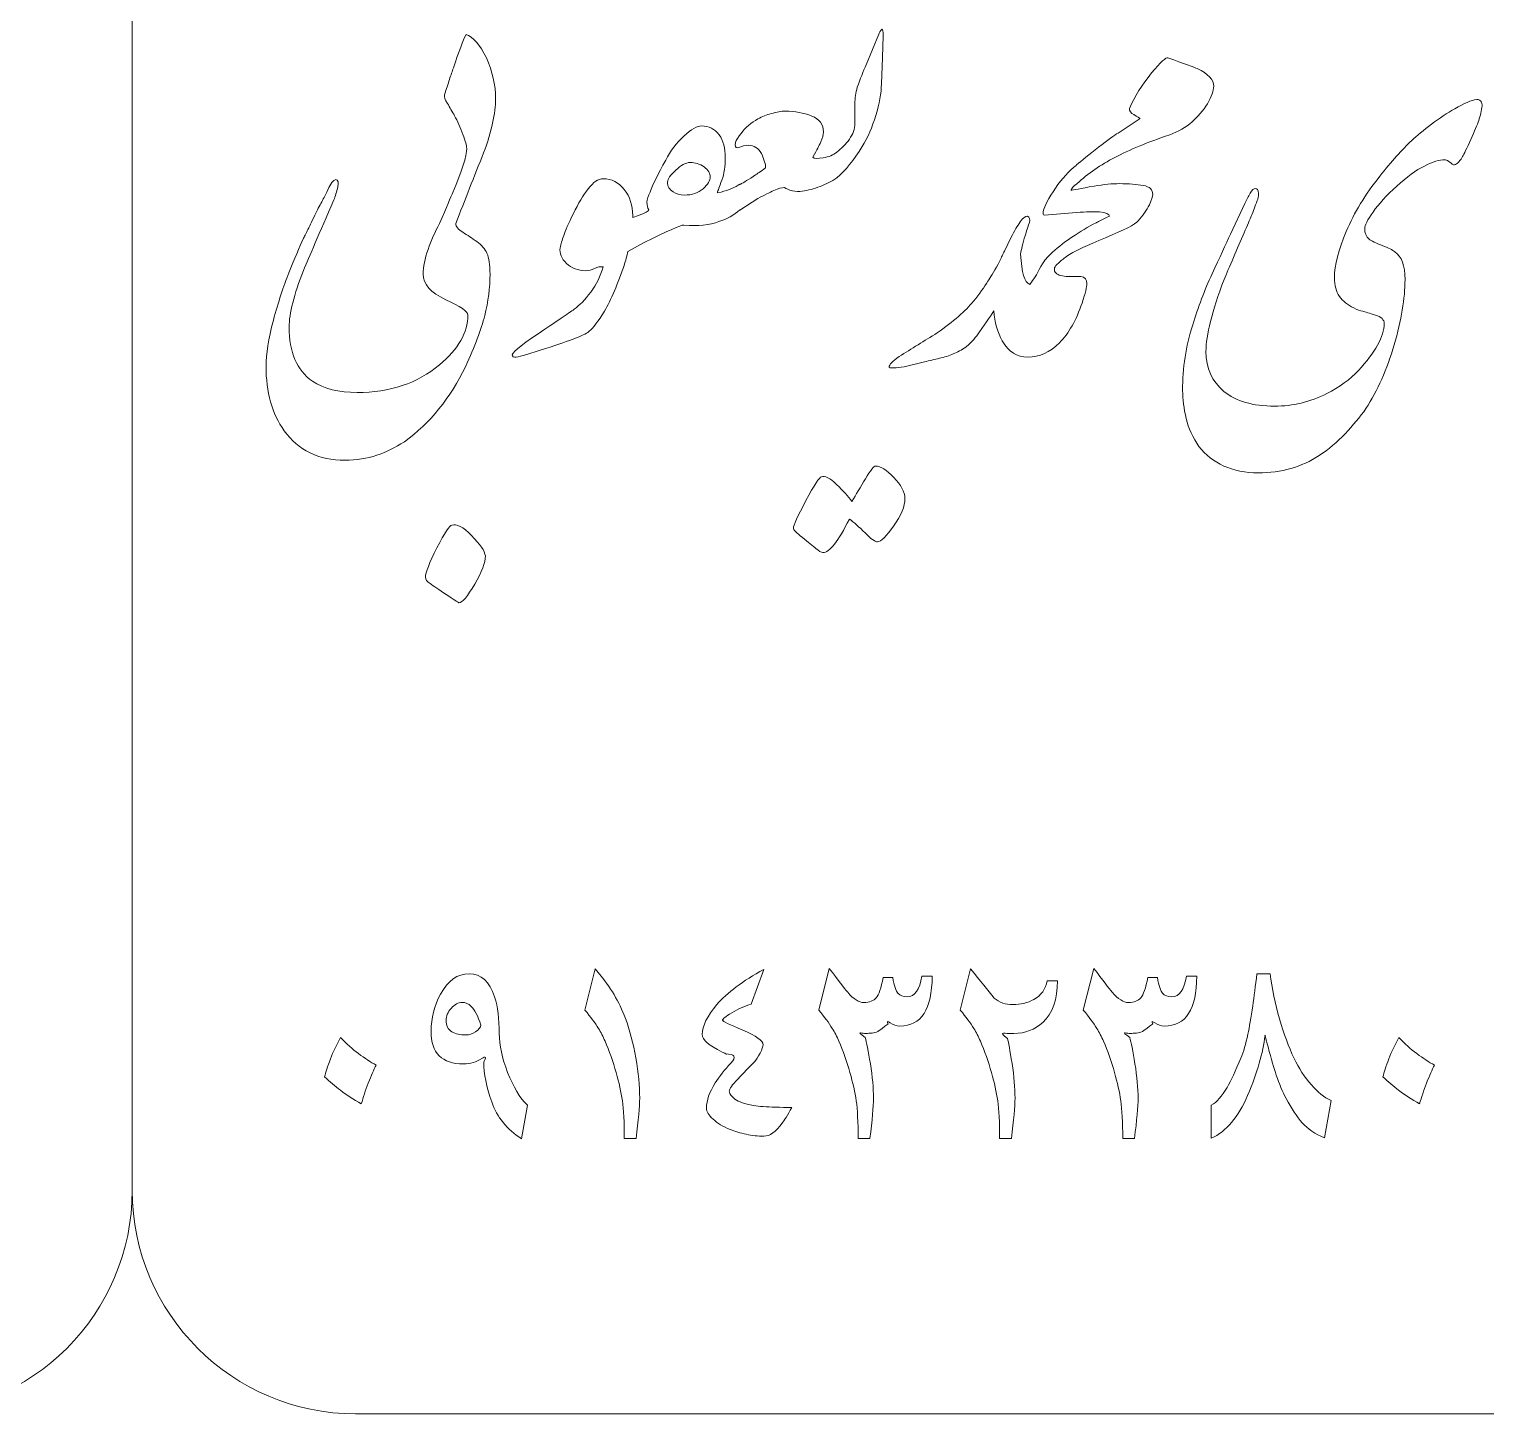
# Model space of a CAD drawing. Header units: millimetres. Extents: x 62 to 462, y 96 to 456.
# Drawn here: x 361.15 to 377.47, y 216.3 to 231.81 of the extents above; entities that cross this region are included whole.
import ezdxf

# ---------------------------------------------------------------- set-up
doc = ezdxf.new("R2010")
doc.units = ezdxf.units.MM
doc.header["$MEASUREMENT"] = 0
doc.layers.add('Layer 1', color=7, linetype='Continuous')

msp = doc.modelspace()

# ---------------------------------------------------------------- linework, layer by layer
at = {"layer": 'Layer 1', "color": 250, "lineweight": 18}
for points, knots in [([(344.8067, 236.3033), (344.8067, 236.3033), (359.8067, 236.3033), (359.8067, 236.3033), (361.1837, 236.3033), (362.3067, 235.1803), (362.3067, 233.8033), (362.3067, 233.8033), (362.3067, 218.8033), (362.3067, 218.8033), (362.3067, 217.4264), (361.1837, 216.3033), (359.8067, 216.3033), (359.8067, 216.3033), (344.8067, 216.3033), (344.8067, 216.3033), (343.4298, 216.3033), (342.3067, 217.4264), (342.3067, 218.8033), (342.3067, 218.8033), (342.3067, 233.8033), (342.3067, 233.8033), (342.3067, 235.1803), (343.4298, 236.3033), (344.8067, 236.3033)], [0, 0, 0, 0, 0.125, 0.125, 0.125, 0.25, 0.25, 0.25, 0.375, 0.375, 0.375, 0.5, 0.5, 0.5, 0.625, 0.625, 0.625, 0.75, 0.75, 0.75, 0.875, 0.875, 0.875, 1, 1, 1, 1]), ([(364.8067, 236.3033), (364.8067, 236.3033), (379.8067, 236.3033), (379.8067, 236.3033), (381.1837, 236.3033), (382.3067, 235.1803), (382.3067, 233.8033), (382.3067, 233.8033), (382.3067, 218.8033), (382.3067, 218.8033), (382.3067, 217.4264), (381.1837, 216.3033), (379.8067, 216.3033), (379.8067, 216.3033), (364.8067, 216.3033), (364.8067, 216.3033), (363.4298, 216.3033), (362.3067, 217.4264), (362.3067, 218.8033), (362.3067, 218.8033), (362.3067, 233.8033), (362.3067, 233.8033), (362.3067, 235.1803), (363.4298, 236.3033), (364.8067, 236.3033)], [0, 0, 0, 0, 0.125, 0.125, 0.125, 0.25, 0.25, 0.25, 0.375, 0.375, 0.375, 0.5, 0.5, 0.5, 0.625, 0.625, 0.625, 0.75, 0.75, 0.75, 0.875, 0.875, 0.875, 1, 1, 1, 1]), ([(366.0655, 228.6092), (366.0655, 228.6481), (365.9831, 228.7057), (365.8173, 228.7809), (365.6492, 228.8597), (365.5657, 228.955), (365.5657, 229.0679), (365.5657, 229.1478), (365.5833, 229.2395), (365.6198, 229.3418), (365.6551, 229.443), (365.6974, 229.5406), (365.748, 229.6323), (365.748, 229.6323), (365.7492, 229.6344), (365.7492, 229.6344), (365.7492, 229.6344), (365.7491, 229.6347), (365.7491, 229.6347), (365.8267, 229.8181), (365.8761, 229.9345), (365.8973, 229.9827), (366.0008, 230.2238), (366.0525, 230.3884), (366.0525, 230.4755), (366.0525, 230.5049), (366.0384, 230.5566), (366.0102, 230.6307), (365.9784, 230.7106), (365.9478, 230.7812), (365.9173, 230.84), (365.9043, 230.8635), (365.8902, 230.8859), (365.8761, 230.9094), (365.862, 230.9329), (365.8502, 230.9552), (365.8385, 230.9788), (365.8103, 231.0199), (365.7997, 231.0517), (365.8044, 231.0752), (365.8244, 231.1387), (365.8432, 231.1963), (365.8596, 231.2469), (365.8749, 231.2974), (365.8902, 231.3409), (365.9043, 231.3774), (365.9655, 231.562), (366.0125, 231.6855), (366.0454, 231.7502), (366.1231, 231.7243), (366.1995, 231.6373), (366.2724, 231.4879), (366.3418, 231.3386), (366.3759, 231.1857), (366.3759, 231.0305), (366.3759, 230.8694), (366.3312, 230.6671), (366.2418, 230.4237), (366.1889, 230.2932), (366.136, 230.1615), (366.0842, 230.0286), (366.0325, 229.8969), (365.9819, 229.7652), (365.9314, 229.6347), (365.9314, 229.6347), (365.9311, 229.6341), (365.9311, 229.6341), (365.9311, 229.6341), (365.9314, 229.6323), (365.9314, 229.6323), (365.9314, 229.6006), (365.9573, 229.5676), (366.009, 229.5359), (366.0607, 229.5041), (366.1125, 229.4688), (366.1654, 229.4312), (366.2183, 229.3924), (366.256, 229.3501), (366.2795, 229.3019), (366.3018, 229.249), (366.3136, 229.1713), (366.3136, 229.0679), (366.3136, 228.9162), (366.2936, 228.7609), (366.2548, 228.6022), (366.216, 228.4481), (366.1431, 228.2576), (366.0372, 228.0307), (365.8702, 227.6791), (365.6433, 227.3992), (365.3552, 227.1899), (365.2505, 227.1229), (365.1471, 227.0723), (365.0459, 227.0382), (364.9354, 227.0018), (364.8166, 226.9829), (364.6908, 226.9829), (364.3945, 226.9829), (364.1675, 227.0935), (364.0088, 227.3134), (363.8735, 227.5015), (363.8053, 227.7438), (363.8053, 228.0377), (363.8053, 228.1683), (363.8324, 228.3388), (363.8876, 228.5505), (363.9429, 228.7551), (364.0005, 228.9315), (364.0605, 229.0808), (364.1252, 229.2348), (364.1793, 229.3654), (364.2251, 229.47), (364.2392, 229.4959), (364.2592, 229.5347), (364.2839, 229.5864), (364.3098, 229.637), (364.3415, 229.7052), (364.3804, 229.7875), (364.4086, 229.8381), (364.4333, 229.8839), (364.4544, 229.9251), (364.4768, 229.9663), (364.4944, 230.0039), (364.5085, 230.0356), (364.5426, 230.098), (364.5685, 230.1274), (364.5873, 230.125), (364.6132, 230.1203), (364.6191, 230.0944), (364.6085, 230.0462), (364.5967, 229.9886), (364.5814, 229.9392), (364.5638, 229.8981), (364.4003, 229.5206), (364.2875, 229.2584), (364.2251, 229.109), (364.1181, 228.835), (364.064, 228.6245), (364.064, 228.4752), (364.064, 228.1918), (364.151, 227.9907), (364.3251, 227.8684), (364.4544, 227.7837), (364.6202, 227.7414), (364.8249, 227.7414), (365.1929, 227.7414), (365.4998, 227.8449), (365.748, 228.0507), (365.9596, 228.2282), (366.0655, 228.414), (366.0655, 228.6092)], [0, 0, 0, 0, 0.02, 0.02, 0.02, 0.04, 0.04, 0.04, 0.06, 0.06, 0.06, 0.08, 0.08, 0.08, 0.1, 0.1, 0.1, 0.12, 0.12, 0.12, 0.14, 0.14, 0.14, 0.16, 0.16, 0.16, 0.18, 0.18, 0.18, 0.2, 0.2, 0.2, 0.22, 0.22, 0.22, 0.24, 0.24, 0.24, 0.26, 0.26, 0.26, 0.28, 0.28, 0.28, 0.3, 0.3, 0.3, 0.32, 0.32, 0.32, 0.34, 0.34, 0.34, 0.36, 0.36, 0.36, 0.38, 0.38, 0.38, 0.4, 0.4, 0.4, 0.42, 0.42, 0.42, 0.44, 0.44, 0.44, 0.46, 0.46, 0.46, 0.48, 0.48, 0.48, 0.5, 0.5, 0.5, 0.52, 0.52, 0.52, 0.54, 0.54, 0.54, 0.56, 0.56, 0.56, 0.58, 0.58, 0.58, 0.6, 0.6, 0.6, 0.62, 0.62, 0.62, 0.64, 0.64, 0.64, 0.66, 0.66, 0.66, 0.68, 0.68, 0.68, 0.7, 0.7, 0.7, 0.72, 0.72, 0.72, 0.74, 0.74, 0.74, 0.76, 0.76, 0.76, 0.78, 0.78, 0.78, 0.8, 0.8, 0.8, 0.82, 0.82, 0.82, 0.84, 0.84, 0.84, 0.86, 0.86, 0.86, 0.88, 0.88, 0.88, 0.9, 0.9, 0.9, 0.92, 0.92, 0.92, 0.94, 0.94, 0.94, 0.96, 0.96, 0.96, 0.98, 0.98, 0.98, 1, 1, 1, 1]), ([(370.1965, 230.4343), (370.2517, 230.4731), (370.2988, 230.5213), (370.3376, 230.5789), (370.3787, 230.6366), (370.3999, 230.6942), (370.3999, 230.7518), (370.3999, 230.7518), (370.3999, 230.9788), (370.3999, 230.9788), (370.3999, 231.034), (370.4093, 231.0952), (370.427, 231.161), (370.4599, 231.2527), (370.4928, 231.3374), (370.5269, 231.4127), (370.5269, 231.4127), (370.668, 231.7537), (370.668, 231.7537), (370.6704, 231.7702), (370.6821, 231.789), (370.7033, 231.809), (370.7127, 231.809), (370.7162, 231.7854), (370.7162, 231.7372), (370.7162, 231.7372), (370.7104, 231.4926), (370.7104, 231.4926), (370.7104, 231.4926), (370.6962, 231.1963), (370.6962, 231.1963), (370.6962, 231.0928), (370.6751, 230.9752), (370.6339, 230.8447), (370.5951, 230.713), (370.5445, 230.5978), (370.4822, 230.4966), (370.3885, 230.3432), (370.2937, 230.2259), (370.1976, 230.146), (370.1976, 230.146), (370.1965, 230.1438), (370.1965, 230.1438), (370.1412, 230.1074), (370.0789, 230.0756), (370.0107, 230.0498), (369.9413, 230.0227), (369.8743, 230.0051), (369.8108, 229.9957), (369.7755, 229.9886), (369.739, 229.991), (369.7002, 230.0004), (369.6614, 230.011), (369.6308, 230.0227), (369.6108, 230.0368), (369.5826, 230.0368), (369.5438, 230.0251), (369.4933, 230.0027), (369.445, 229.9816), (369.3851, 229.9522), (369.3145, 229.9134), (369.3145, 229.9134), (369.1111, 229.7852), (369.1111, 229.7852), (369.1111, 229.7852), (369.1108, 229.7861), (369.1108, 229.7861), (369.0462, 229.7286), (368.9686, 229.6851), (368.8771, 229.6558), (368.7736, 229.6158), (368.6431, 229.6041), (368.4843, 229.617), (368.4514, 229.617), (368.3044, 229.5523), (368.0398, 229.4206), (368.0398, 229.4206), (367.8581, 229.3204), (367.8581, 229.3204), (367.8581, 229.3204), (367.8446, 229.2678), (367.8446, 229.2678), (367.8305, 229.2101), (367.8129, 229.1549), (367.7952, 229.1043), (367.7141, 228.8821), (367.64, 228.7174), (367.5706, 228.6116), (367.5024, 228.5058), (367.4483, 228.4411), (367.4095, 228.4152), (367.3696, 228.3905), (367.3119, 228.3635), (367.2331, 228.3341), (367.1555, 228.3059), (367.0368, 228.2659), (366.8768, 228.2141), (366.7169, 228.1624), (366.6228, 228.1365), (366.5923, 228.1365), (366.5746, 228.1365), (366.5652, 228.1412), (366.5652, 228.1506), (366.5464, 228.1753), (366.6417, 228.2588), (366.851, 228.3988), (367.0603, 228.5387), (367.1955, 228.6304), (367.2555, 228.6739), (367.3166, 228.7174), (367.379, 228.7809), (367.4413, 228.8656), (367.5048, 228.9491), (367.5518, 229.0443), (367.5812, 229.149), (367.5495, 229.1537), (367.5165, 229.1478), (367.4836, 229.1302), (367.4495, 229.1137), (367.4166, 229.1043), (367.3848, 229.1043), (367.3002, 229.1067), (367.2284, 229.1349), (367.1708, 229.1878), (367.1144, 229.2395), (367.0897, 229.2983), (367.0991, 229.363), (367.1085, 229.4018), (367.1214, 229.4477), (367.1391, 229.4994), (367.1555, 229.5512), (367.192, 229.6335), (367.2473, 229.7452), (367.3025, 229.8581), (367.3578, 229.951), (367.4142, 230.0239), (367.4707, 230.098), (367.5259, 230.1344), (367.5812, 230.1344), (367.6753, 230.1344), (367.7541, 230.0944), (367.8176, 230.0145), (367.8811, 229.9333), (367.9117, 229.8369), (367.9117, 229.7252), (367.9117, 229.7252), (367.9115, 229.7016), (367.9115, 229.7016), (367.9115, 229.7016), (367.9763, 229.724), (367.9763, 229.724), (368.0527, 229.7522), (368.0916, 229.7722), (368.0916, 229.7863), (368.0774, 229.8098), (368.0704, 229.8381), (368.0704, 229.8722), (368.0751, 229.9027), (368.0868, 229.9404), (368.1057, 229.9862), (368.1374, 230.0709), (368.1962, 230.1908), (368.2809, 230.3449), (368.3338, 230.446), (368.4008, 230.5354), (368.4843, 230.613), (368.5666, 230.6894), (368.6337, 230.7271), (368.6842, 230.7271), (368.7642, 230.7271), (368.83, 230.693), (368.8806, 230.6271), (368.9265, 230.5624), (368.9488, 230.4778), (368.9488, 230.3719), (368.9488, 230.2779), (368.9359, 230.1932), (368.91, 230.1191), (368.8829, 230.0439), (368.8665, 229.998), (368.8594, 229.9792), (368.8594, 229.9792), (368.9006, 229.9862), (368.9006, 229.9862), (368.99, 230.0086), (369.0605, 230.0391), (369.1111, 230.0756), (369.1111, 230.0756), (369.1132, 230.072), (369.1132, 230.072), (369.1543, 230.0933), (369.2123, 230.1282), (369.2863, 230.178), (369.3028, 230.1874), (369.3404, 230.2144), (369.4004, 230.2579), (369.4004, 230.2944), (369.3839, 230.3473), (369.3521, 230.4167), (369.318, 230.479), (369.271, 230.5096), (369.211, 230.5096), (369.1722, 230.5096), (369.1322, 230.5002), (369.0899, 230.4813), (369.0605, 230.4813), (369.0511, 230.5013), (369.0629, 230.5401), (369.0723, 230.5684), (369.0923, 230.6025), (369.1252, 230.6436), (369.1758, 230.7083), (369.2381, 230.7624), (369.3145, 230.8059), (369.3627, 230.8318), (369.4121, 230.8506), (369.4627, 230.8647), (369.525, 230.8835), (369.5767, 230.8929), (369.6214, 230.8929), (369.7261, 230.8929), (369.8249, 230.8741), (369.9178, 230.8376), (370.0048, 230.8035), (370.0483, 230.7436), (370.0483, 230.6577), (370.0483, 230.6283), (370.0377, 230.5919), (370.0177, 230.5484), (370.006, 230.5225), (369.9954, 230.499), (369.9848, 230.479), (369.9742, 230.4578), (369.9554, 230.4237), (369.9272, 230.3755), (369.9436, 230.3614), (369.9824, 230.3602), (370.0448, 230.3696), (370.1071, 230.3802), (370.1576, 230.4014), (370.1965, 230.4343)], [0, 0, 0, 0, 0.0125, 0.0125, 0.0125, 0.025, 0.025, 0.025, 0.0375, 0.0375, 0.0375, 0.05, 0.05, 0.05, 0.0625, 0.0625, 0.0625, 0.075, 0.075, 0.075, 0.0875, 0.0875, 0.0875, 0.1, 0.1, 0.1, 0.1125, 0.1125, 0.1125, 0.125, 0.125, 0.125, 0.1375, 0.1375, 0.1375, 0.15, 0.15, 0.15, 0.1625, 0.1625, 0.1625, 0.175, 0.175, 0.175, 0.1875, 0.1875, 0.1875, 0.2, 0.2, 0.2, 0.2125, 0.2125, 0.2125, 0.225, 0.225, 0.225, 0.2375, 0.2375, 0.2375, 0.25, 0.25, 0.25, 0.2625, 0.2625, 0.2625, 0.275, 0.275, 0.275, 0.2875, 0.2875, 0.2875, 0.3, 0.3, 0.3, 0.3125, 0.3125, 0.3125, 0.325, 0.325, 0.325, 0.3375, 0.3375, 0.3375, 0.35, 0.35, 0.35, 0.3625, 0.3625, 0.3625, 0.375, 0.375, 0.375, 0.3875, 0.3875, 0.3875, 0.4, 0.4, 0.4, 0.4125, 0.4125, 0.4125, 0.425, 0.425, 0.425, 0.4375, 0.4375, 0.4375, 0.45, 0.45, 0.45, 0.4625, 0.4625, 0.4625, 0.475, 0.475, 0.475, 0.4875, 0.4875, 0.4875, 0.5, 0.5, 0.5, 0.5125, 0.5125, 0.5125, 0.525, 0.525, 0.525, 0.5375, 0.5375, 0.5375, 0.55, 0.55, 0.55, 0.5625, 0.5625, 0.5625, 0.575, 0.575, 0.575, 0.5875, 0.5875, 0.5875, 0.6, 0.6, 0.6, 0.6125, 0.6125, 0.6125, 0.625, 0.625, 0.625, 0.6375, 0.6375, 0.6375, 0.65, 0.65, 0.65, 0.6625, 0.6625, 0.6625, 0.675, 0.675, 0.675, 0.6875, 0.6875, 0.6875, 0.7, 0.7, 0.7, 0.7125, 0.7125, 0.7125, 0.725, 0.725, 0.725, 0.7375, 0.7375, 0.7375, 0.75, 0.75, 0.75, 0.7625, 0.7625, 0.7625, 0.775, 0.775, 0.775, 0.7875, 0.7875, 0.7875, 0.8, 0.8, 0.8, 0.8125, 0.8125, 0.8125, 0.825, 0.825, 0.825, 0.8375, 0.8375, 0.8375, 0.85, 0.85, 0.85, 0.8625, 0.8625, 0.8625, 0.875, 0.875, 0.875, 0.8875, 0.8875, 0.8875, 0.9, 0.9, 0.9, 0.9125, 0.9125, 0.9125, 0.925, 0.925, 0.925, 0.9375, 0.9375, 0.9375, 0.95, 0.95, 0.95, 0.9625, 0.9625, 0.9625, 0.975, 0.975, 0.975, 0.9875, 0.9875, 0.9875, 1, 1, 1, 1]), ([(372.8812, 230.2896), (372.9388, 230.3379), (373.0211, 230.4037), (373.1293, 230.4896), (373.2351, 230.5695), (373.3069, 230.6224), (373.3468, 230.6471), (373.3468, 230.6471), (373.5938, 230.8094), (373.5938, 230.8094), (373.5879, 230.8141), (373.5632, 230.8294), (373.5221, 230.8541), (373.4903, 230.8706), (373.4738, 230.8929), (373.4738, 230.9235), (373.5338, 231.0563), (373.6161, 231.1881), (373.722, 231.3198), (373.8254, 231.4432), (373.8854, 231.4997), (373.9042, 231.4879), (374.09, 231.4244), (374.2006, 231.3833), (374.2347, 231.368), (374.357, 231.3103), (374.4181, 231.2445), (374.4181, 231.1716), (374.4181, 231.121), (374.3946, 231.0552), (374.3487, 230.9752), (374.2982, 230.8964), (374.2405, 230.8294), (374.177, 230.7718), (374.1053, 230.7118), (374.0218, 230.6636), (373.9254, 230.6271), (373.6749, 230.5425), (373.4703, 230.4578), (373.3104, 230.3731), (373.153, 230.291), (373.0115, 230.194), (372.8872, 230.0812), (372.8872, 230.0812), (372.8823, 230.0733), (372.8823, 230.0733), (372.8565, 230.058), (372.84, 230.0427), (372.8318, 230.0286), (372.8235, 230.0145), (372.82, 230.0074), (372.82, 230.0051), (372.84, 230.0098), (372.927, 230.0251), (373.0787, 230.0533), (373.1904, 230.0709), (373.2845, 230.0803), (373.3609, 230.0803), (373.4703, 230.0803), (373.5608, 230.0733), (373.629, 230.0603), (373.7008, 230.0462), (373.7361, 230.0133), (373.7361, 229.9604), (373.7361, 229.9392), (373.7231, 229.9004), (373.6984, 229.8428), (373.6655, 229.7828), (373.6243, 229.7228), (373.5738, 229.6641), (373.5397, 229.6241), (373.4174, 229.5617), (373.2069, 229.4747), (372.9976, 229.3865), (372.8682, 229.3277), (372.82, 229.2972), (372.7718, 229.2654), (372.7353, 229.2395), (372.7095, 229.2196), (372.6956, 229.2012), (372.6804, 229.1876), (372.664, 229.179), (372.6281, 229.1378), (372.6233, 229.105), (372.6507, 229.0808), (372.6777, 229.0549), (372.7236, 229.042), (372.7883, 229.0408), (372.8529, 229.0396), (372.9, 229.0396), (372.9294, 229.0396), (372.9752, 229.0349), (372.9988, 229.0079), (372.9988, 228.9597), (372.9988, 228.9256), (372.9799, 228.8527), (372.9435, 228.7433), (372.8788, 228.5505), (372.7953, 228.4023), (372.6918, 228.2988), (372.5837, 228.1906), (372.4661, 228.1365), (372.3367, 228.1365), (372.2156, 228.1365), (372.1203, 228.1977), (372.051, 228.3188), (371.9982, 228.4152), (371.9658, 228.5273), (371.955, 228.6547), (371.9082, 228.5842), (371.845, 228.4918), (371.7652, 228.3776), (371.717, 228.3176), (371.6758, 228.2753), (371.6405, 228.2506), (371.5947, 228.2177), (371.5488, 228.1918), (371.5018, 228.173), (371.4548, 228.153), (371.403, 228.1377), (371.3466, 228.1248), (371.2901, 228.1118), (371.2349, 228.0989), (371.1796, 228.0848), (371.1796, 228.0848), (370.9515, 228.0295), (370.9515, 228.0295), (370.8597, 228.0142), (370.8033, 228.0119), (370.7833, 228.0225), (370.7833, 228.0554), (370.8209, 228.0954), (370.8974, 228.1436), (370.9656, 228.1871), (371.0361, 228.2318), (371.1067, 228.2765), (371.1784, 228.3211), (371.249, 228.3647), (371.3207, 228.4082), (371.5018, 228.5352), (371.6382, 228.6539), (371.7276, 228.7633), (371.7958, 228.8491), (371.8499, 228.9232), (371.8887, 228.9879), (371.9145, 229.0243), (371.9522, 229.0878), (372.0027, 229.1772), (372.0027, 229.1772), (372.0361, 229.2455), (372.0361, 229.2455), (372.044, 229.2642), (372.0525, 229.2821), (372.0616, 229.2995), (372.0657, 229.3079), (372.0699, 229.3159), (372.0743, 229.3238), (372.0743, 229.3238), (372.1509, 229.4806), (372.1509, 229.4806), (372.185, 229.5512), (372.2191, 229.6088), (372.2509, 229.6523), (372.2802, 229.6958), (372.3085, 229.717), (372.3332, 229.7146), (372.3567, 229.7029), (372.3637, 229.6805), (372.3543, 229.6452), (372.3285, 229.57), (372.3132, 229.5206), (372.3061, 229.4971), (372.28, 229.4103), (372.263, 229.3417), (372.2554, 229.292), (372.267, 229.084), (372.301, 228.9713), (372.3579, 228.9526), (372.3826, 228.9785), (372.419, 229.0338), (372.4649, 229.1184), (372.4919, 229.169), (372.5131, 229.2031), (372.526, 229.2219), (372.5295, 229.2262), (372.5334, 229.2299), (372.5378, 229.233), (372.5585, 229.2585), (372.5841, 229.2855), (372.613, 229.3124), (372.6848, 229.3771), (372.7565, 229.4324), (372.8306, 229.4806), (372.9247, 229.5429), (373.0152, 229.597), (373.1022, 229.6429), (373.1093, 229.6476), (373.1587, 229.6723), (373.2504, 229.7158), (373.2504, 229.7381), (373.2139, 229.7546), (373.1399, 229.764), (373.0764, 229.7664), (372.9893, 229.764), (372.8823, 229.7569), (372.8823, 229.7569), (372.5237, 229.7287), (372.5237, 229.7287), (372.5072, 229.7287), (372.5025, 229.7428), (372.5096, 229.7699), (372.5237, 229.8299), (372.5684, 229.9169), (372.646, 230.0286), (372.7214, 230.14), (372.7991, 230.225), (372.8791, 230.2849), (372.8791, 230.2849), (372.8812, 230.2896), (372.8812, 230.2896)], [0, 0, 0, 0, 0.0136986, 0.0136986, 0.0136986, 0.0273973, 0.0273973, 0.0273973, 0.0410959, 0.0410959, 0.0410959, 0.0547945, 0.0547945, 0.0547945, 0.0684932, 0.0684932, 0.0684932, 0.0821918, 0.0821918, 0.0821918, 0.0958904, 0.0958904, 0.0958904, 0.109589, 0.109589, 0.109589, 0.1232877, 0.1232877, 0.1232877, 0.1369863, 0.1369863, 0.1369863, 0.1506849, 0.1506849, 0.1506849, 0.1643836, 0.1643836, 0.1643836, 0.1780822, 0.1780822, 0.1780822, 0.1917808, 0.1917808, 0.1917808, 0.2054795, 0.2054795, 0.2054795, 0.2191781, 0.2191781, 0.2191781, 0.2328767, 0.2328767, 0.2328767, 0.2465753, 0.2465753, 0.2465753, 0.260274, 0.260274, 0.260274, 0.2739726, 0.2739726, 0.2739726, 0.2876712, 0.2876712, 0.2876712, 0.3013699, 0.3013699, 0.3013699, 0.3150685, 0.3150685, 0.3150685, 0.3287671, 0.3287671, 0.3287671, 0.3424658, 0.3424658, 0.3424658, 0.3561644, 0.3561644, 0.3561644, 0.369863, 0.369863, 0.369863, 0.3835616, 0.3835616, 0.3835616, 0.3972603, 0.3972603, 0.3972603, 0.4109589, 0.4109589, 0.4109589, 0.4246575, 0.4246575, 0.4246575, 0.4383562, 0.4383562, 0.4383562, 0.4520548, 0.4520548, 0.4520548, 0.4657534, 0.4657534, 0.4657534, 0.4794521, 0.4794521, 0.4794521, 0.4931507, 0.4931507, 0.4931507, 0.5068493, 0.5068493, 0.5068493, 0.5205479, 0.5205479, 0.5205479, 0.5342466, 0.5342466, 0.5342466, 0.5479452, 0.5479452, 0.5479452, 0.5616438, 0.5616438, 0.5616438, 0.5753425, 0.5753425, 0.5753425, 0.5890411, 0.5890411, 0.5890411, 0.6027397, 0.6027397, 0.6027397, 0.6164384, 0.6164384, 0.6164384, 0.630137, 0.630137, 0.630137, 0.6438356, 0.6438356, 0.6438356, 0.6575342, 0.6575342, 0.6575342, 0.6712329, 0.6712329, 0.6712329, 0.6849315, 0.6849315, 0.6849315, 0.6986301, 0.6986301, 0.6986301, 0.7123288, 0.7123288, 0.7123288, 0.7260274, 0.7260274, 0.7260274, 0.739726, 0.739726, 0.739726, 0.7534247, 0.7534247, 0.7534247, 0.7671233, 0.7671233, 0.7671233, 0.7808219, 0.7808219, 0.7808219, 0.7945205, 0.7945205, 0.7945205, 0.8082192, 0.8082192, 0.8082192, 0.8219178, 0.8219178, 0.8219178, 0.8356164, 0.8356164, 0.8356164, 0.8493151, 0.8493151, 0.8493151, 0.8630137, 0.8630137, 0.8630137, 0.8767123, 0.8767123, 0.8767123, 0.890411, 0.890411, 0.890411, 0.9041096, 0.9041096, 0.9041096, 0.9178082, 0.9178082, 0.9178082, 0.9315068, 0.9315068, 0.9315068, 0.9452055, 0.9452055, 0.9452055, 0.9589041, 0.9589041, 0.9589041, 0.9726027, 0.9726027, 0.9726027, 0.9863014, 0.9863014, 0.9863014, 1, 1, 1, 1]), ([(377.4214, 230.9341), (377.4132, 230.8764), (377.3979, 230.8212), (377.3791, 230.7671), (377.3591, 230.713), (377.3273, 230.6377), (377.2827, 230.5413), (377.238, 230.4449), (377.2109, 230.3896), (377.2015, 230.3755), (377.1651, 230.3179), (377.1321, 230.2896), (377.1051, 230.2896), (377.0839, 230.3038), (377.0663, 230.3167), (377.0498, 230.3296), (377.0334, 230.3426), (377.0192, 230.3484), (377.0051, 230.3484), (376.9475, 230.3484), (376.8723, 230.3249), (376.7782, 230.2779), (376.6829, 230.2308), (376.5806, 230.1556), (376.4677, 230.0521), (376.3548, 229.9486), (376.2667, 229.8522), (376.2032, 229.7628), (376.1408, 229.6735), (376.1091, 229.6111), (376.1091, 229.577), (376.1091, 229.5265), (376.1244, 229.4865), (376.1573, 229.4594), (376.1843, 229.4383), (376.2337, 229.4148), (376.3055, 229.3877), (376.376, 229.3595), (376.4242, 229.3371), (376.4466, 229.3183), (376.523, 229.2654), (376.5606, 229.1619), (376.5606, 229.0079), (376.5606, 228.795), (376.5207, 228.5505), (376.4395, 228.2765), (376.3596, 228.0013), (376.2537, 227.7638), (376.1232, 227.5615), (376.0562, 227.4674), (375.9786, 227.3733), (375.8892, 227.2793), (375.7998, 227.184), (375.7034, 227.1041), (375.5999, 227.037), (375.4023, 226.9065), (375.1742, 226.8407), (374.9179, 226.8407), (374.6262, 226.8454), (374.404, 226.9441), (374.2523, 227.137), (374.1841, 227.2358), (374.1359, 227.3404), (374.11, 227.451), (374.083, 227.5615), (374.07, 227.6662), (374.07, 227.7649), (374.07, 227.8908), (374.0794, 228.0142), (374.0971, 228.1353), (374.1159, 228.2553), (374.1441, 228.3764), (374.1829, 228.4987), (374.2429, 228.6963), (374.3146, 228.8868), (374.4005, 229.0702), (374.4851, 229.2537), (374.5533, 229.4018), (374.6062, 229.5147), (374.6062, 229.5147), (374.7685, 229.8593), (374.7685, 229.8593), (374.7873, 229.8981), (374.8062, 229.9357), (374.8273, 229.9733), (374.8473, 230.0098), (374.8661, 230.0274), (374.8826, 230.0274), (374.9049, 230.0274), (374.9179, 230.0098), (374.919, 229.9733), (374.9202, 229.9357), (374.9155, 229.9086), (374.9061, 229.8898), (374.8814, 229.824), (374.8591, 229.7675), (374.8414, 229.7228), (374.8226, 229.6782), (374.7956, 229.6135), (374.7579, 229.5288), (374.7215, 229.443), (374.6815, 229.3513), (374.6392, 229.2525), (374.5968, 229.1537), (374.5616, 229.0726), (374.5345, 229.0079), (374.3993, 228.6504), (374.3311, 228.3811), (374.3311, 228.2024), (374.3311, 228.0142), (374.3981, 227.8649), (374.5333, 227.7543), (374.6674, 227.6438), (374.8567, 227.5885), (375.1001, 227.5885), (375.3024, 227.5885), (375.4976, 227.6356), (375.6869, 227.7297), (375.8269, 227.8014), (375.9444, 227.8872), (376.0385, 227.9884), (376.1326, 228.0895), (376.2043, 228.1847), (376.2537, 228.2729), (376.3031, 228.3611), (376.3278, 228.4411), (376.3278, 228.5116), (376.3278, 228.5552), (376.2949, 228.5881), (376.229, 228.6081), (376.1632, 228.6292), (376.1161, 228.6433), (376.0867, 228.6504), (376.0585, 228.6563), (376.0256, 228.6692), (375.988, 228.688), (375.9174, 228.7221), (375.8633, 228.7656), (375.8257, 228.8174), (375.7892, 228.8691), (375.7704, 228.9397), (375.7704, 229.0291), (375.7704, 229.1643), (375.8151, 229.3371), (375.9033, 229.5453), (375.9915, 229.7546), (376.1161, 229.9604), (376.2772, 230.1626), (376.4089, 230.3273), (376.5289, 230.4625), (376.6359, 230.5648), (376.6935, 230.6177), (376.7676, 230.6789), (376.857, 230.7459), (376.9463, 230.8141), (377.0334, 230.8717), (377.1192, 230.9199), (377.2227, 230.9799), (377.3038, 231.014), (377.3638, 231.0234), (377.3885, 231.0234), (377.4061, 231.0128), (377.4155, 230.9928), (377.4238, 230.9717), (377.4261, 230.9529), (377.4214, 230.9341)], [0, 0, 0, 0, 0.0181818, 0.0181818, 0.0181818, 0.0363636, 0.0363636, 0.0363636, 0.0545455, 0.0545455, 0.0545455, 0.0727273, 0.0727273, 0.0727273, 0.0909091, 0.0909091, 0.0909091, 0.1090909, 0.1090909, 0.1090909, 0.1272727, 0.1272727, 0.1272727, 0.1454545, 0.1454545, 0.1454545, 0.1636364, 0.1636364, 0.1636364, 0.1818182, 0.1818182, 0.1818182, 0.2, 0.2, 0.2, 0.2181818, 0.2181818, 0.2181818, 0.2363636, 0.2363636, 0.2363636, 0.2545455, 0.2545455, 0.2545455, 0.2727273, 0.2727273, 0.2727273, 0.2909091, 0.2909091, 0.2909091, 0.3090909, 0.3090909, 0.3090909, 0.3272727, 0.3272727, 0.3272727, 0.3454545, 0.3454545, 0.3454545, 0.3636364, 0.3636364, 0.3636364, 0.3818182, 0.3818182, 0.3818182, 0.4, 0.4, 0.4, 0.4181818, 0.4181818, 0.4181818, 0.4363636, 0.4363636, 0.4363636, 0.4545455, 0.4545455, 0.4545455, 0.4727273, 0.4727273, 0.4727273, 0.4909091, 0.4909091, 0.4909091, 0.5090909, 0.5090909, 0.5090909, 0.5272727, 0.5272727, 0.5272727, 0.5454545, 0.5454545, 0.5454545, 0.5636364, 0.5636364, 0.5636364, 0.5818182, 0.5818182, 0.5818182, 0.6, 0.6, 0.6, 0.6181818, 0.6181818, 0.6181818, 0.6363636, 0.6363636, 0.6363636, 0.6545455, 0.6545455, 0.6545455, 0.6727273, 0.6727273, 0.6727273, 0.6909091, 0.6909091, 0.6909091, 0.7090909, 0.7090909, 0.7090909, 0.7272727, 0.7272727, 0.7272727, 0.7454545, 0.7454545, 0.7454545, 0.7636364, 0.7636364, 0.7636364, 0.7818182, 0.7818182, 0.7818182, 0.8, 0.8, 0.8, 0.8181818, 0.8181818, 0.8181818, 0.8363636, 0.8363636, 0.8363636, 0.8545455, 0.8545455, 0.8545455, 0.8727273, 0.8727273, 0.8727273, 0.8909091, 0.8909091, 0.8909091, 0.9090909, 0.9090909, 0.9090909, 0.9272727, 0.9272727, 0.9272727, 0.9454545, 0.9454545, 0.9454545, 0.9636364, 0.9636364, 0.9636364, 0.9818182, 0.9818182, 0.9818182, 1, 1, 1, 1]), ([(368.7806, 230.1556), (368.7806, 230.1944), (368.7571, 230.232), (368.7113, 230.2685), (368.6607, 230.3014), (368.609, 230.3167), (368.556, 230.3167), (368.5055, 230.3167), (368.4514, 230.2884), (368.3949, 230.2308), (368.3326, 230.1756), (368.302, 230.132), (368.302, 230.1003), (368.302, 230.0497), (368.322, 230.0121), (368.3632, 229.9898), (368.3985, 229.9639), (368.4408, 229.9521), (368.4914, 229.9521), (368.576, 229.9521), (368.6466, 229.9756), (368.7007, 230.0239), (368.7536, 230.0721), (368.7806, 230.1156), (368.7806, 230.1556)], [0, 0, 0, 0, 0.125, 0.125, 0.125, 0.25, 0.25, 0.25, 0.375, 0.375, 0.375, 0.5, 0.5, 0.5, 0.625, 0.625, 0.625, 0.75, 0.75, 0.75, 0.875, 0.875, 0.875, 1, 1, 1, 1]), ([(369.7108, 226.221), (369.7108, 226.2069), (369.7449, 226.1728), (369.8119, 226.1175), (369.8802, 226.0622), (369.9295, 226.0211), (369.9625, 225.994), (369.9966, 225.9634), (370.0236, 225.9493), (370.0413, 225.9493), (370.1153, 225.9493), (370.2141, 226.074), (370.3376, 226.3244), (370.3882, 226.288), (370.4469, 226.2363), (370.514, 226.1692), (370.5798, 226.1022), (370.6257, 226.0693), (370.6516, 226.0693), (370.6904, 226.0693), (370.7515, 226.1281), (370.8338, 226.2457), (370.9185, 226.3644), (370.9608, 226.4679), (370.9608, 226.5549), (370.9573, 226.629), (370.915, 226.7078), (370.835, 226.7913), (370.7562, 226.8748), (370.688, 226.9171), (370.6304, 226.9171), (370.6128, 226.9171), (370.5751, 226.8701), (370.5187, 226.776), (370.4622, 226.6819), (370.4117, 226.5961), (370.3658, 226.5208), (370.3258, 226.5761), (370.2694, 226.6396), (370.1953, 226.7125), (370.12, 226.7842), (370.0636, 226.8125), (370.0248, 226.796), (370.0036, 226.796), (369.946, 226.7078), (369.8519, 226.5314), (369.7579, 226.3538), (369.7108, 226.2515), (369.7108, 226.221)], [0, 0, 0, 0, 0.0625, 0.0625, 0.0625, 0.125, 0.125, 0.125, 0.1875, 0.1875, 0.1875, 0.25, 0.25, 0.25, 0.3125, 0.3125, 0.3125, 0.375, 0.375, 0.375, 0.4375, 0.4375, 0.4375, 0.5, 0.5, 0.5, 0.5625, 0.5625, 0.5625, 0.625, 0.625, 0.625, 0.6875, 0.6875, 0.6875, 0.75, 0.75, 0.75, 0.8125, 0.8125, 0.8125, 0.875, 0.875, 0.875, 0.9375, 0.9375, 0.9375, 1, 1, 1, 1]), ([(365.5904, 225.673), (365.5904, 225.6483), (365.608, 225.6236), (365.6421, 225.6013), (365.6809, 225.573), (365.7409, 225.533), (365.8232, 225.479), (365.9043, 225.4249), (365.9525, 225.3943), (365.9655, 225.3872), (366.0031, 225.3872), (366.0607, 225.4566), (366.1419, 225.5942), (366.2218, 225.7318), (366.2618, 225.8376), (366.2618, 225.9105), (366.2548, 225.9658), (366.203, 226.0422), (366.1066, 226.1398), (366.0102, 226.2374), (365.9373, 226.2762), (365.8867, 226.2551), (365.8608, 226.2551), (365.8056, 226.1716), (365.7197, 226.0022), (365.6339, 225.8329), (365.5904, 225.7235), (365.5904, 225.673)], [0, 0, 0, 0, 0.1111111, 0.1111111, 0.1111111, 0.2222222, 0.2222222, 0.2222222, 0.3333333, 0.3333333, 0.3333333, 0.4444444, 0.4444444, 0.4444444, 0.5555556, 0.5555556, 0.5555556, 0.6666667, 0.6666667, 0.6666667, 0.7777778, 0.7777778, 0.7777778, 0.8888889, 0.8888889, 0.8888889, 1, 1, 1, 1])]:
    msp.add_open_spline(points, degree=3, knots=knots, dxfattribs=at)
at = {"layer": 'Layer 1', "color": 250, "lineweight": 9}
for points, knots in [([(366.7322, 219.7595), (366.7322, 219.7595), (366.667, 219.3844), (366.667, 219.3844), (366.5035, 219.4873), (366.3924, 219.6249), (366.3324, 219.7959), (366.2731, 219.967), (366.2431, 220.1151), (366.2431, 220.2404), (366.2754, 220.2997), (366.2678, 220.3139), (366.2207, 220.2815), (366.1602, 220.2427), (366.092, 220.2227), (366.0173, 220.2227), (365.8956, 220.2227), (365.8051, 220.2533), (365.7446, 220.3133), (365.684, 220.3738), (365.654, 220.4655), (365.654, 220.5884), (365.654, 220.736), (365.6893, 220.8747), (365.7593, 221.0034), (365.8427, 221.1557), (365.9497, 221.2321), (366.0797, 221.2321), (366.2149, 221.2321), (366.3101, 221.1457), (366.3654, 220.9723), (366.4001, 220.8629), (366.4171, 220.7271), (366.4171, 220.5637), (366.4171, 220.4344), (366.4483, 220.2886), (366.5112, 220.1263), (366.5735, 219.9646), (366.6476, 219.8424), (366.7322, 219.7595)], [0, 0, 0, 0, 0.0769231, 0.0769231, 0.0769231, 0.1538462, 0.1538462, 0.1538462, 0.2307692, 0.2307692, 0.2307692, 0.3076923, 0.3076923, 0.3076923, 0.3846154, 0.3846154, 0.3846154, 0.4615385, 0.4615385, 0.4615385, 0.5384615, 0.5384615, 0.5384615, 0.6153846, 0.6153846, 0.6153846, 0.6923077, 0.6923077, 0.6923077, 0.7692308, 0.7692308, 0.7692308, 0.8461538, 0.8461538, 0.8461538, 0.9230769, 0.9230769, 0.9230769, 1, 1, 1, 1]), ([(367.9897, 219.8388), (367.9897, 219.7436), (367.9762, 219.5925), (367.9486, 219.3862), (367.9486, 219.3862), (367.8175, 219.3862), (367.8175, 219.3862), (367.8175, 219.5696), (367.8104, 219.7107), (367.7963, 219.8089), (367.7816, 219.907), (367.7587, 220.0123), (367.7264, 220.1246), (367.6911, 220.2486), (367.6493, 220.3668), (367.6023, 220.4779), (367.5794, 220.5296), (367.5547, 220.5766), (367.5282, 220.619), (367.4906, 220.6825), (367.4401, 220.7506), (367.3766, 220.8241), (367.3766, 220.8241), (367.4924, 221.2856), (367.4924, 221.2856), (367.5853, 221.1745), (367.6552, 221.0781), (367.7028, 220.9981), (367.751, 220.9176), (367.7928, 220.8288), (367.8298, 220.7312), (367.8792, 220.6013), (367.918, 220.4538), (367.9468, 220.2892), (367.9756, 220.1246), (367.9897, 219.9746), (367.9897, 219.8388)], [0, 0, 0, 0, 0.0833333, 0.0833333, 0.0833333, 0.1666667, 0.1666667, 0.1666667, 0.25, 0.25, 0.25, 0.3333333, 0.3333333, 0.3333333, 0.4166667, 0.4166667, 0.4166667, 0.5, 0.5, 0.5, 0.5833333, 0.5833333, 0.5833333, 0.6666667, 0.6666667, 0.6666667, 0.75, 0.75, 0.75, 0.8333333, 0.8333333, 0.8333333, 0.9166667, 0.9166667, 0.9166667, 1, 1, 1, 1]), ([(369.6952, 219.7354), (369.6435, 219.646), (369.607, 219.5866), (369.5853, 219.5584), (369.5141, 219.4614), (369.4459, 219.4132), (369.3819, 219.4132), (369.3143, 219.4132), (369.2478, 219.4203), (369.1832, 219.4344), (369.1179, 219.4479), (369.0579, 219.4655), (369.0027, 219.4873), (368.9239, 219.5208), (368.8598, 219.559), (368.811, 219.6031), (368.7622, 219.6466), (368.7375, 219.6883), (368.7375, 219.7289), (368.7375, 219.8124), (368.7705, 219.9059), (368.8357, 220.0093), (368.8828, 220.0828), (368.9415, 220.1569), (369.0115, 220.2315), (369.0779, 220.3003), (369.0574, 220.335), (368.9498, 220.335), (368.9727, 220.3256), (368.9609, 220.3327), (368.9151, 220.3556), (368.7658, 220.4279), (368.6911, 220.4926), (368.6911, 220.5502), (368.6911, 220.6478), (368.7458, 220.7601), (368.8545, 220.8876), (368.9686, 221.0199), (369.1438, 221.151), (369.3801, 221.2803), (369.3801, 221.2803), (369.239, 220.8929), (369.239, 220.8929), (369.1632, 220.87), (369.0903, 220.8377), (369.0209, 220.7959), (368.9515, 220.7536), (368.9168, 220.726), (368.9168, 220.7118), (368.9168, 220.7019), (368.9927, 220.6642), (369.1444, 220.6002), (369.2954, 220.5361), (369.3713, 220.4814), (369.3713, 220.4367), (369.3713, 220.4179), (369.3601, 220.3867), (369.3378, 220.3427), (369.3154, 220.2986), (369.2943, 220.2668), (369.2749, 220.2468), (369.2131, 220.1828), (369.1514, 220.1193), (369.0909, 220.0558), (369.025, 219.9846), (368.9927, 219.9394), (368.9927, 219.92), (368.9927, 219.9006), (369.0033, 219.8788), (369.0256, 219.8559), (369.0609, 219.8183), (369.1167, 219.7895), (369.1926, 219.7701), (369.2325, 219.7595), (369.2931, 219.7512), (369.373, 219.7448), (369.4536, 219.7389), (369.5612, 219.7354), (369.6952, 219.7354)], [0, 0, 0, 0, 0.0384615, 0.0384615, 0.0384615, 0.0769231, 0.0769231, 0.0769231, 0.1153846, 0.1153846, 0.1153846, 0.1538462, 0.1538462, 0.1538462, 0.1923077, 0.1923077, 0.1923077, 0.2307692, 0.2307692, 0.2307692, 0.2692308, 0.2692308, 0.2692308, 0.3076923, 0.3076923, 0.3076923, 0.3461538, 0.3461538, 0.3461538, 0.3846154, 0.3846154, 0.3846154, 0.4230769, 0.4230769, 0.4230769, 0.4615385, 0.4615385, 0.4615385, 0.5, 0.5, 0.5, 0.5384615, 0.5384615, 0.5384615, 0.5769231, 0.5769231, 0.5769231, 0.6153846, 0.6153846, 0.6153846, 0.6538462, 0.6538462, 0.6538462, 0.6923077, 0.6923077, 0.6923077, 0.7307692, 0.7307692, 0.7307692, 0.7692308, 0.7692308, 0.7692308, 0.8076923, 0.8076923, 0.8076923, 0.8461538, 0.8461538, 0.8461538, 0.8846154, 0.8846154, 0.8846154, 0.9230769, 0.9230769, 0.9230769, 0.9615385, 0.9615385, 0.9615385, 1, 1, 1, 1]), ([(370.9856, 220.974), (371.0715, 220.974), (371.1261, 221.0516), (371.1491, 221.2063), (371.1491, 221.2063), (371.2649, 221.2063), (371.2649, 221.2063), (371.2649, 220.833), (371.1438, 220.6466), (370.9028, 220.6466), (370.8651, 220.6466), (370.8293, 220.6584), (370.7952, 220.6819), (370.7617, 220.7054), (370.754, 220.7007), (370.774, 220.6672), (370.7752, 220.673), (370.7523, 220.6572), (370.7046, 220.619), (370.6623, 220.5837), (370.6194, 220.5655), (370.5759, 220.5655), (370.57, 220.5655), (370.563, 220.5655), (370.5541, 220.5649), (370.5453, 220.5643), (370.5353, 220.5637), (370.5242, 220.5637), (370.5036, 220.5637), (370.483, 220.5661), (370.463, 220.5702), (370.443, 220.5743), (370.4601, 220.5566), (370.5153, 220.5173), (370.5306, 220.4649), (370.5494, 220.3668), (370.573, 220.2227), (370.5965, 220.0793), (370.6082, 219.9511), (370.6082, 219.8388), (370.6082, 219.7436), (370.5947, 219.5925), (370.5671, 219.3862), (370.5671, 219.3862), (370.436, 219.3862), (370.436, 219.3862), (370.436, 219.5696), (370.4289, 219.7107), (370.4148, 219.8089), (370.4001, 219.907), (370.3772, 220.0123), (370.3449, 220.1246), (370.3096, 220.2486), (370.2678, 220.3668), (370.2208, 220.4779), (370.1979, 220.5296), (370.1732, 220.5766), (370.1467, 220.619), (370.1091, 220.6825), (370.0586, 220.7506), (369.9951, 220.8241), (369.9951, 220.8241), (370.1126, 221.2927), (370.1126, 221.2927), (370.2126, 221.1592), (370.2814, 221.0699), (370.319, 221.024), (370.3848, 220.9482), (370.4448, 220.91), (370.5001, 220.91), (370.563, 220.91), (370.6094, 220.9282), (370.6394, 220.9635), (370.6682, 220.9981), (370.6941, 221.0734), (370.717, 221.1892), (370.717, 221.1892), (370.824, 221.1892), (370.824, 221.1892), (370.8398, 221.0975), (370.8592, 221.0387), (370.8822, 221.0128), (370.9051, 220.987), (370.9398, 220.974), (370.9856, 220.974)], [0, 0, 0, 0, 0.0357143, 0.0357143, 0.0357143, 0.0714286, 0.0714286, 0.0714286, 0.1071429, 0.1071429, 0.1071429, 0.1428571, 0.1428571, 0.1428571, 0.1785714, 0.1785714, 0.1785714, 0.2142857, 0.2142857, 0.2142857, 0.25, 0.25, 0.25, 0.2857143, 0.2857143, 0.2857143, 0.3214286, 0.3214286, 0.3214286, 0.3571429, 0.3571429, 0.3571429, 0.3928571, 0.3928571, 0.3928571, 0.4285714, 0.4285714, 0.4285714, 0.4642857, 0.4642857, 0.4642857, 0.5, 0.5, 0.5, 0.5357143, 0.5357143, 0.5357143, 0.5714286, 0.5714286, 0.5714286, 0.6071429, 0.6071429, 0.6071429, 0.6428571, 0.6428571, 0.6428571, 0.6785714, 0.6785714, 0.6785714, 0.7142857, 0.7142857, 0.7142857, 0.75, 0.75, 0.75, 0.7857143, 0.7857143, 0.7857143, 0.8214286, 0.8214286, 0.8214286, 0.8571429, 0.8571429, 0.8571429, 0.8928571, 0.8928571, 0.8928571, 0.9285714, 0.9285714, 0.9285714, 0.9642857, 0.9642857, 0.9642857, 1, 1, 1, 1]), ([(372.1691, 220.8859), (372.2555, 220.8859), (372.3337, 220.9059), (372.4048, 220.9447), (372.4865, 220.9893), (372.5365, 221.0593), (372.5547, 221.1545), (372.5547, 221.1545), (372.6688, 221.1545), (372.6688, 221.1545), (372.6688, 220.9435), (372.6141, 220.7877), (372.5048, 220.6877), (372.4154, 220.6054), (372.3067, 220.5637), (372.1797, 220.5637), (372.1797, 220.5637), (372.1538, 220.5637), (372.1538, 220.5637), (372.1168, 220.5637), (372.0868, 220.5649), (372.0633, 220.5672), (372.0398, 220.5696), (372.055, 220.549), (372.1091, 220.5055), (372.1203, 220.4655), (372.1373, 220.3726), (372.1597, 220.2274), (372.182, 220.0822), (372.1932, 219.9523), (372.1932, 219.8388), (372.1932, 219.7436), (372.1797, 219.5925), (372.152, 219.3862), (372.152, 219.3862), (372.0209, 219.3862), (372.0209, 219.3862), (372.0209, 219.5696), (372.0139, 219.7107), (371.9998, 219.8089), (371.9851, 219.907), (371.9622, 220.0123), (371.9298, 220.1246), (371.894, 220.2486), (371.8528, 220.3668), (371.8058, 220.4779), (371.7828, 220.5296), (371.7582, 220.5766), (371.7317, 220.619), (371.6941, 220.6825), (371.6435, 220.7506), (371.58, 220.8241), (371.58, 220.8241), (371.6953, 221.2874), (371.6953, 221.2874), (371.8034, 221.1539), (371.891, 221.0452), (371.9592, 220.9599), (372.0186, 220.9106), (372.0885, 220.8859), (372.1691, 220.8859)], [0, 0, 0, 0, 0.05, 0.05, 0.05, 0.1, 0.1, 0.1, 0.15, 0.15, 0.15, 0.2, 0.2, 0.2, 0.25, 0.25, 0.25, 0.3, 0.3, 0.3, 0.35, 0.35, 0.35, 0.4, 0.4, 0.4, 0.45, 0.45, 0.45, 0.5, 0.5, 0.5, 0.55, 0.55, 0.55, 0.6, 0.6, 0.6, 0.65, 0.65, 0.65, 0.7, 0.7, 0.7, 0.75, 0.75, 0.75, 0.8, 0.8, 0.8, 0.85, 0.85, 0.85, 0.9, 0.9, 0.9, 0.95, 0.95, 0.95, 1, 1, 1, 1]), ([(373.9486, 220.974), (374.0345, 220.974), (374.0891, 221.0516), (374.1121, 221.2063), (374.1121, 221.2063), (374.2279, 221.2063), (374.2279, 221.2063), (374.2279, 220.833), (374.1068, 220.6466), (373.8658, 220.6466), (373.8281, 220.6466), (373.7923, 220.6584), (373.7582, 220.6819), (373.7247, 220.7054), (373.717, 220.7007), (373.737, 220.6672), (373.7382, 220.673), (373.7153, 220.6572), (373.6676, 220.619), (373.6253, 220.5837), (373.5824, 220.5655), (373.5389, 220.5655), (373.533, 220.5655), (373.526, 220.5655), (373.5171, 220.5649), (373.5083, 220.5643), (373.4983, 220.5637), (373.4872, 220.5637), (373.4666, 220.5637), (373.446, 220.5661), (373.426, 220.5702), (373.406, 220.5743), (373.4231, 220.5566), (373.4783, 220.5173), (373.4936, 220.4649), (373.5124, 220.3668), (373.536, 220.2227), (373.5595, 220.0793), (373.5712, 219.9511), (373.5712, 219.8388), (373.5712, 219.7436), (373.5577, 219.5925), (373.5301, 219.3862), (373.5301, 219.3862), (373.399, 219.3862), (373.399, 219.3862), (373.399, 219.5696), (373.3919, 219.7107), (373.3778, 219.8089), (373.3631, 219.907), (373.3402, 220.0123), (373.3079, 220.1246), (373.2726, 220.2486), (373.2308, 220.3668), (373.1838, 220.4779), (373.1609, 220.5296), (373.1362, 220.5766), (373.1097, 220.619), (373.0721, 220.6825), (373.0216, 220.7506), (372.9581, 220.8241), (372.9581, 220.8241), (373.0756, 221.2927), (373.0756, 221.2927), (373.1756, 221.1592), (373.2444, 221.0699), (373.282, 221.024), (373.3478, 220.9482), (373.4078, 220.91), (373.4631, 220.91), (373.526, 220.91), (373.5724, 220.9282), (373.6024, 220.9635), (373.6312, 220.9981), (373.6571, 221.0734), (373.68, 221.1892), (373.68, 221.1892), (373.787, 221.1892), (373.787, 221.1892), (373.8028, 221.0975), (373.8222, 221.0387), (373.8452, 221.0128), (373.8681, 220.987), (373.9028, 220.974), (373.9486, 220.974)], [0, 0, 0, 0, 0.0357143, 0.0357143, 0.0357143, 0.0714286, 0.0714286, 0.0714286, 0.1071429, 0.1071429, 0.1071429, 0.1428571, 0.1428571, 0.1428571, 0.1785714, 0.1785714, 0.1785714, 0.2142857, 0.2142857, 0.2142857, 0.25, 0.25, 0.25, 0.2857143, 0.2857143, 0.2857143, 0.3214286, 0.3214286, 0.3214286, 0.3571429, 0.3571429, 0.3571429, 0.3928571, 0.3928571, 0.3928571, 0.4285714, 0.4285714, 0.4285714, 0.4642857, 0.4642857, 0.4642857, 0.5, 0.5, 0.5, 0.5357143, 0.5357143, 0.5357143, 0.5714286, 0.5714286, 0.5714286, 0.6071429, 0.6071429, 0.6071429, 0.6428571, 0.6428571, 0.6428571, 0.6785714, 0.6785714, 0.6785714, 0.7142857, 0.7142857, 0.7142857, 0.75, 0.75, 0.75, 0.7857143, 0.7857143, 0.7857143, 0.8214286, 0.8214286, 0.8214286, 0.8571429, 0.8571429, 0.8571429, 0.8928571, 0.8928571, 0.8928571, 0.9285714, 0.9285714, 0.9285714, 0.9642857, 0.9642857, 0.9642857, 1, 1, 1, 1]), ([(374.3914, 219.7595), (374.4525, 219.7942), (374.5107, 219.8606), (374.5671, 219.9594), (374.6106, 220.034), (374.6624, 220.1434), (374.7223, 220.2868), (374.7511, 220.3544), (374.7776, 220.4438), (374.8017, 220.5555), (374.8176, 220.6348), (374.8352, 220.7401), (374.8546, 220.8723), (374.8699, 220.9758), (374.8858, 221.0957), (374.9028, 221.2321), (374.9028, 221.2321), (375.0492, 221.2321), (375.0492, 221.2321), (375.0704, 221.0669), (375.105, 220.8988), (375.1544, 220.7283), (375.2038, 220.5578), (375.2579, 220.412), (375.3167, 220.2903), (375.3714, 220.1739), (375.4372, 220.0728), (375.513, 219.987), (375.5806, 219.9076), (375.6541, 219.8494), (375.7335, 219.8112), (375.7335, 219.8112), (375.6577, 219.3962), (375.6577, 219.3962), (375.553, 219.4373), (375.4707, 219.4932), (375.4102, 219.5631), (375.3502, 219.6331), (375.2902, 219.7236), (375.2303, 219.8336), (375.1891, 219.9106), (375.1515, 219.9982), (375.1186, 220.0957), (375.0933, 220.1716), (375.0627, 220.2768), (375.0269, 220.4126), (374.9998, 220.5137), (374.9881, 220.5561), (374.9928, 220.5396), (374.9722, 220.3491), (374.9069, 220.1257), (374.7982, 219.87), (374.6947, 219.6278), (374.5595, 219.4673), (374.3914, 219.3891), (374.3914, 219.3891), (374.3914, 219.7595), (374.3914, 219.7595)], [0, 0, 0, 0, 0.0526316, 0.0526316, 0.0526316, 0.1052632, 0.1052632, 0.1052632, 0.1578947, 0.1578947, 0.1578947, 0.2105263, 0.2105263, 0.2105263, 0.2631579, 0.2631579, 0.2631579, 0.3157895, 0.3157895, 0.3157895, 0.3684211, 0.3684211, 0.3684211, 0.4210526, 0.4210526, 0.4210526, 0.4736842, 0.4736842, 0.4736842, 0.5263158, 0.5263158, 0.5263158, 0.5789474, 0.5789474, 0.5789474, 0.6315789, 0.6315789, 0.6315789, 0.6842105, 0.6842105, 0.6842105, 0.7368421, 0.7368421, 0.7368421, 0.7894737, 0.7894737, 0.7894737, 0.8421053, 0.8421053, 0.8421053, 0.8947368, 0.8947368, 0.8947368, 0.9473684, 0.9473684, 0.9473684, 1, 1, 1, 1]), ([(366.2119, 220.6572), (366.1767, 220.7601), (366.1402, 220.8306), (366.1038, 220.8671), (366.0738, 220.897), (366.0397, 220.9117), (366.0021, 220.9117), (365.9574, 220.9117), (365.9156, 220.8894), (365.878, 220.8447), (365.8404, 220.8), (365.821, 220.7559), (365.821, 220.7118), (365.821, 220.6525), (365.8427, 220.6096), (365.8868, 220.5831), (365.9256, 220.559), (365.9791, 220.5467), (366.0467, 220.5467), (366.0814, 220.5467), (366.1161, 220.559), (366.152, 220.5831), (366.1872, 220.6072), (366.2078, 220.6319), (366.2119, 220.6572)], [0, 0, 0, 0, 0.125, 0.125, 0.125, 0.25, 0.25, 0.25, 0.375, 0.375, 0.375, 0.5, 0.5, 0.5, 0.625, 0.625, 0.625, 0.75, 0.75, 0.75, 0.875, 0.875, 0.875, 1, 1, 1, 1]), ([(364.8721, 219.7771), (364.7857, 219.8218), (364.7075, 219.8718), (364.6375, 219.927), (364.5793, 219.9717), (364.5206, 220.0223), (364.4618, 220.0781), (364.4735, 220.1275), (364.4947, 220.1939), (364.5264, 220.2774), (364.5582, 220.3603), (364.5958, 220.4408), (364.6393, 220.5173), (364.7046, 220.4497), (364.7722, 220.3897), (364.8415, 220.3374), (364.9115, 220.285), (364.9768, 220.2427), (365.0391, 220.2092), (365.0114, 220.1598), (364.982, 220.0928), (364.9503, 220.0076), (364.9186, 219.9229), (364.8927, 219.8459), (364.8721, 219.7771)], [0, 0, 0, 0, 0.125, 0.125, 0.125, 0.25, 0.25, 0.25, 0.375, 0.375, 0.375, 0.5, 0.5, 0.5, 0.625, 0.625, 0.625, 0.75, 0.75, 0.75, 0.875, 0.875, 0.875, 1, 1, 1, 1]), ([(376.7241, 219.7771), (376.6377, 219.8218), (376.5595, 219.8718), (376.4895, 219.927), (376.4313, 219.9717), (376.3726, 220.0223), (376.3138, 220.0781), (376.3255, 220.1275), (376.3467, 220.1939), (376.3784, 220.2774), (376.4102, 220.3603), (376.4478, 220.4408), (376.4913, 220.5173), (376.5566, 220.4497), (376.6242, 220.3897), (376.6935, 220.3374), (376.7635, 220.285), (376.8288, 220.2427), (376.8911, 220.2092), (376.8634, 220.1598), (376.834, 220.0928), (376.8023, 220.0076), (376.7706, 219.9229), (376.7447, 219.8459), (376.7241, 219.7771)], [0, 0, 0, 0, 0.125, 0.125, 0.125, 0.25, 0.25, 0.25, 0.375, 0.375, 0.375, 0.5, 0.5, 0.5, 0.625, 0.625, 0.625, 0.75, 0.75, 0.75, 0.875, 0.875, 0.875, 1, 1, 1, 1])]:
    msp.add_open_spline(points, degree=3, knots=knots, dxfattribs=at)

doc.saveas('drawing.dxf')
